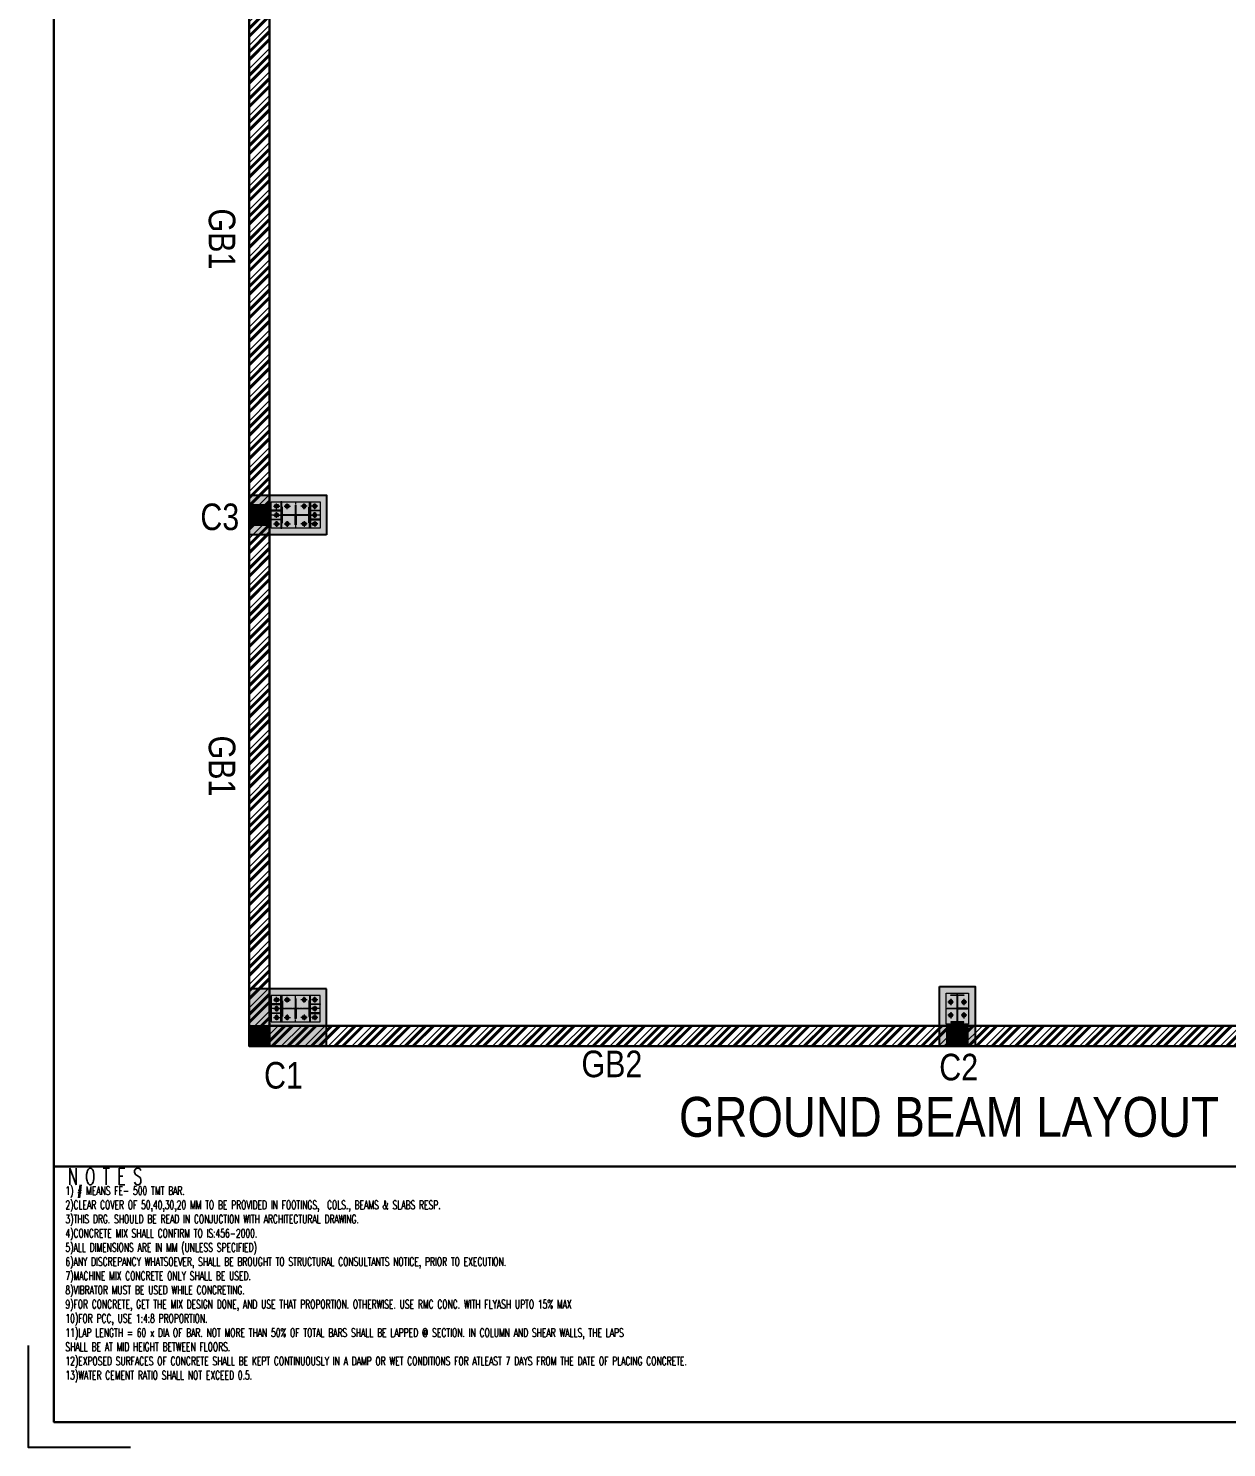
# Model space of a CAD drawing. Header units: inches. Extents: x 683042 to 921062, y -316188 to -5771.
# Drawn here: x 868943 to 882480, y -89134 to -73105 of the extents above; entities that cross this region are included whole.
import ezdxf

# ---------------------------------------------------------------- set-up
doc = ezdxf.new("R2010")
doc.units = ezdxf.units.IN
doc.header["$MEASUREMENT"] = 0
doc.linetypes.add('CENTER', pattern=[2, 1.25, -0.25, 0.25, -0.25])
for name, color, linetype in [('DETAIL-A', 41, 'Continuous'), ('R-column', 5, 'Continuous'), ('WALL', 30, 'Continuous')]:
    doc.layers.add(name, color=color, linetype=linetype)
for name, color, linetype, lineweight in [('R-beam', 4, 'Continuous', 30), ('R-beam no.', 7, 'Continuous', 30), ('R-text', 7, 'Continuous', 30)]:
    doc.layers.add(name, color=color, linetype=linetype, lineweight=lineweight)
doc.styles.add('1PT2', font='simplex.shx', dxfattribs={"width": 0.65, "height": 0.078125})
doc.styles.add('1PT25', font='simplex', dxfattribs={"width": 0.65, "height": 2.5})
doc.styles.add('ROMAND', font='swissc.ttf')

# ---------------------------------------------------------------- blocks, each defined once
blk = doc.blocks.new('COL')
at = {"layer": 'R-column'}
h = blk.add_hatch(color=256, dxfattribs=at)
h.dxf.hatch_style = 1
h.paths.add_polyline_path([(727141, -87345), (726266, -87345), (726266, -86895), (727141, -86895)])
h = blk.add_hatch(color=256, dxfattribs=at)
h.dxf.hatch_style = 1
h.paths.add_polyline_path([(727141, -92470), (726266, -92470), (726266, -93120), (727141, -93120)])
h = blk.add_hatch(color=256, dxfattribs=at)
h.dxf.hatch_style = 1
h.paths.add_polyline_path([(734066, -92445), (734466, -92445), (734466, -93120), (734066, -93120)])
for points in [[(727141, -87345), (726266, -87345), (726266, -86895), (727141, -86895)], [(727141, -92470), (726266, -92470), (726266, -93120), (727141, -93120)], [(734066, -92445), (734466, -92445), (734466, -93120), (734066, -93120)]]:
    blk.add_lwpolyline(points, close=True, dxfattribs=at)
blk = doc.blocks.new('A$C168B1277')
at = {"lineweight": 5}
h = blk.add_hatch(color=3, dxfattribs=at)
h.dxf.hatch_style = 1
h.paths.add_polyline_path([(50, 331), (200, 331), (200, 325), (50, 325)])
h = blk.add_hatch(color=3, dxfattribs=at)
h.dxf.hatch_style = 1
h.paths.add_polyline_path([(128, 25), (128, 325), (122, 325), (122, 25)])
h = blk.add_hatch(color=3, dxfattribs=at)
h.dxf.hatch_style = 1
h.paths.add_polyline_path([(50, 19), (200, 19), (200, 25), (50, 25)])
at = {"layer": 'DETAIL-A', "lineweight": 5}
h = blk.add_hatch(color=256, dxfattribs=at)
h.dxf.hatch_style = 1
h.paths.add_polyline_path([(122, 171), (10, 171), (10, 179), (122, 179)])
h = blk.add_hatch(color=256, dxfattribs=at)
h.dxf.hatch_style = 1
h.paths.add_polyline_path([(128, 171), (240, 171), (240, 179), (128, 179)])
at = {"linetype": 'CENTER', "lineweight": 5}
blk.add_line((125, 0), (125, 350), dxfattribs=at)
at = {"lineweight": 5}
for points in [[(10, 171), (122, 171), (122, 179), (10, 179)], [(240, 171), (128, 171), (128, 179), (240, 179)]]:
    blk.add_lwpolyline(points, close=True, dxfattribs=at)
at = {"layer": 'DETAIL-A', "linetype": 'CENTER', "lineweight": 5, "ltscale": 20}
for p, q in [((125, 350), (125, 0)), ((0, 175), (250, 175))]:
    blk.add_line(p, q, dxfattribs=at)
at = {"layer": 'DETAIL-A', "lineweight": 5}
for p, q in [((82, 250), (18, 250)), ((50, 215), (50, 285)), ((232, 250), (168, 250)), ((200, 215), (200, 285)), ((82, 100), (18, 100)), ((50, 65), (50, 135)), ((232, 100), (168, 100)), ((200, 65), (200, 135))]:
    blk.add_line(p, q, dxfattribs=at)
at = {"layer": 'DETAIL-A', "color": 1, "lineweight": 5}
blk.add_lwpolyline([(250, 0), (250, 350), (0, 350), (0, 0)], close=True, dxfattribs=at)
at = {"layer": 'DETAIL-A', "color": 3, "lineweight": 5}
for points in [[(50, 331), (200, 331), (200, 325), (50, 325)], [(128, 25), (128, 325), (122, 325), (122, 25)], [(50, 19), (200, 19), (200, 25), (50, 25)]]:
    blk.add_lwpolyline(points, close=True, dxfattribs=at)
at = {"layer": 'DETAIL-A', "lineweight": 5}
for points in [[(30, 262), (50, 273), (70, 261), (70, 238), (50, 227), (30, 239)], [(180, 262), (200, 273), (220, 261), (220, 238), (200, 227), (180, 239)], [(30, 112), (50, 123), (70, 111), (70, 88), (50, 77), (30, 89)], [(180, 112), (200, 123), (220, 111), (220, 88), (200, 77), (180, 89)]]:
    blk.add_lwpolyline(points, close=True, dxfattribs=at)
for centre, radius in [((50, 250), 20), ((50, 250), 12), ((200, 250), 20), ((200, 250), 12), ((50, 100), 20), ((50, 100), 12), ((200, 100), 20), ((200, 100), 12)]:
    blk.add_circle(centre, radius, dxfattribs=at)
blk = doc.blocks.new('A$C153212E7')
at = {"lineweight": 5}
h = blk.add_hatch(color=256, dxfattribs=at)
h.dxf.hatch_style = 1
h.paths.add_polyline_path([(109, 204), (0, 204), (0, 196), (109, 196)])
h = blk.add_hatch(color=256, dxfattribs=at)
h.dxf.hatch_style = 1
h.paths.add_polyline_path([(109, 300), (109, 0), (117, 0), (117, 300)])
h = blk.add_hatch(color=3, dxfattribs=at)
h.dxf.hatch_style = 1
h.paths.add_polyline_path([(117, 238), (117, 63), (125, 63), (125, 238)])
h.paths.add_polyline_path([(125, 147), (425, 147), (425, 153), (125, 153)])
h.paths.add_polyline_path([(433, 238), (433, 63), (425, 63), (425, 238)])
h = blk.add_hatch(color=256, dxfattribs=at)
h.dxf.hatch_style = 1
h.paths.add_polyline_path([(279, 153), (279, 262), (271, 262), (271, 153)])
h = blk.add_hatch(color=256, dxfattribs=at)
h.dxf.hatch_style = 1
h.paths.add_polyline_path([(441, 300), (441, 0), (433, 0), (433, 300)])
h = blk.add_hatch(color=256, dxfattribs=at)
h.dxf.hatch_style = 1
h.paths.add_polyline_path([(441, 204), (550, 204), (550, 196), (441, 196)])
h = blk.add_hatch(color=256, dxfattribs=at)
h.dxf.hatch_style = 1
h.paths.add_polyline_path([(109, 96), (0, 96), (0, 104), (109, 104)])
h = blk.add_hatch(color=256, dxfattribs=at)
h.dxf.hatch_style = 1
h.paths.add_polyline_path([(279, 147), (279, 38), (271, 38), (271, 147)])
h = blk.add_hatch(color=256, dxfattribs=at)
h.dxf.hatch_style = 1
h.paths.add_polyline_path([(441, 96), (550, 96), (550, 104), (441, 104)])
blk.add_line((75, 150), (475, 150), dxfattribs=at)
at = {"color": 1, "lineweight": 5}
blk.add_lwpolyline([(0, 300), (550, 300), (550, 0), (0, 0)], close=True, dxfattribs=at)
at = {"lineweight": 5}
for points in [[(109, 204), (0, 204), (0, 196), (109, 196)], [(109, 300), (109, 0), (117, 0), (117, 300)], [(279, 153), (279, 262), (271, 262), (271, 153)], [(441, 300), (441, 0), (433, 0), (433, 300)], [(441, 204), (550, 204), (550, 196), (441, 196)], [(109, 96), (0, 96), (0, 104), (109, 104)], [(279, 147), (279, 38), (271, 38), (271, 147)], [(441, 96), (550, 96), (550, 104), (441, 104)]]:
    blk.add_lwpolyline(points, close=True, dxfattribs=at)
blk.add_circle((275, 150), 3, dxfattribs=at)
at = {"layer": 'DETAIL-A', "lineweight": 5}
for p, q in [((25, 250), (95, 250)), ((60, 218), (60, 282)), ((60, 118), (60, 182)), ((145, 250), (215, 250)), ((180, 218), (180, 282)), ((405, 250), (335, 250)), ((370, 218), (370, 282)), ((525, 250), (455, 250)), ((490, 218), (490, 282)), ((490, 118), (490, 182)), ((25, 150), (95, 150)), ((25, 50), (95, 50)), ((60, 82), (60, 18)), ((145, 50), (215, 50)), ((180, 82), (180, 18)), ((405, 50), (335, 50)), ((370, 82), (370, 18)), ((525, 150), (455, 150)), ((525, 50), (455, 50)), ((490, 82), (490, 18))]:
    blk.add_line(p, q, dxfattribs=at)
at = {"layer": 'DETAIL-A', "linetype": 'CENTER', "lineweight": 5, "ltscale": 20}
for p, q in [((275, 300), (275, 0)), ((550, 150), (0, 150))]:
    blk.add_line(p, q, dxfattribs=at)
at = {"layer": 'DETAIL-A', "lineweight": 5}
for points in [[(72, 270), (83, 250), (71, 230), (48, 230), (37, 250), (49, 270)], [(72, 170), (83, 150), (71, 130), (48, 130), (37, 150), (49, 170)], [(192, 270), (203, 250), (191, 230), (168, 230), (157, 250), (169, 270)], [(358, 270), (347, 250), (359, 230), (382, 230), (393, 250), (381, 270)], [(478, 270), (467, 250), (479, 230), (502, 230), (513, 250), (501, 270)], [(478, 170), (467, 150), (479, 130), (502, 130), (513, 150), (501, 170)], [(72, 30), (83, 50), (71, 70), (48, 70), (37, 50), (49, 30)], [(192, 30), (203, 50), (191, 70), (168, 70), (157, 50), (169, 30)], [(358, 30), (347, 50), (359, 70), (382, 70), (393, 50), (381, 30)], [(478, 30), (467, 50), (479, 70), (502, 70), (513, 50), (501, 30)]]:
    blk.add_lwpolyline(points, close=True, dxfattribs=at)
at = {"layer": 'DETAIL-A', "color": 3, "lineweight": 5}
for points in [[(117, 238), (117, 63), (125, 63), (125, 238)], [(433, 238), (433, 63), (425, 63), (425, 238)], [(125, 147), (425, 147), (425, 153), (125, 153)]]:
    blk.add_lwpolyline(points, close=True, dxfattribs=at)
at = {"layer": 'DETAIL-A', "lineweight": 5}
for centre, radius in [((60, 250), 20), ((60, 150), 20), ((60, 250), 12), ((60, 150), 12), ((180, 250), 20), ((180, 250), 12), ((370, 250), 20), ((370, 250), 12), ((490, 250), 20), ((490, 150), 20), ((490, 250), 12), ((490, 150), 12), ((60, 50), 20), ((60, 50), 12), ((180, 50), 20), ((180, 50), 12), ((370, 50), 20), ((370, 50), 12), ((490, 50), 20), ((490, 50), 12)]:
    blk.add_circle(centre, radius, dxfattribs=at)

msp = doc.modelspace()

# ---------------------------------------------------------------- hatches: boundary and pattern name
at = {"lineweight": 5}
h = msp.add_hatch(dxfattribs=at)
h.set_pattern_fill('ANSI31', color=8, scale=500)
h.set_pattern_definition([(45, (147961.715, 27625.04), (-44.194174, 44.194174), [])])
h.paths.add_polyline_path([(871437.889, -60601.199), (887437.889, -60601.199), (887437.889, -84601.199), (871437.889, -84601.199)])
h.paths.add_polyline_path([(871667.889, -60831.199), (887207.889, -60831.199), (887207.889, -84371.199), (871667.889, -84371.199)], flags=16)
at = {"layer": 'R-beam'}
h = msp.add_hatch(dxfattribs=at)
h.set_pattern_fill('ANSI32', color=256, scale=500)
h.set_pattern_definition([(45, (68907.5, 5248.79), (-132.58252, 132.58252), []), (45, (68995.9, 5248.79), (-132.58252, 132.58252), [])])
h.paths.add_polyline_path([(887207.889, -84371.199), (871667.889, -84371.199), (871667.889, -60831.199), (887207.889, -60831.199)], flags=16)
h.paths.add_polyline_path([(887437.889, -84601.199), (871437.889, -84601.199), (871437.889, -60601.199), (887437.889, -60601.199)])
at = {"layer": 'R-column'}
h = msp.add_hatch(dxfattribs=at)
h.set_pattern_fill('ANSI31', color=1)
h.set_pattern_definition([(45, (53197.94682, 53465.72005), (-0.088388347648, 0.088388347648), [])])
h.paths.add_polyline_path([(871437.889, -78486.199), (871667.889, -78486.199), (871667.889, -78716.199), (871437.889, -78716.199)])
h = msp.add_hatch(dxfattribs=at)
h.set_pattern_fill('ANSI31', color=1)
h.set_pattern_definition([(45, (53197.94682, 47580.72005), (-0.088388347648, 0.088388347648), [])])
h.paths.add_polyline_path([(871437.889, -84371.199), (871667.889, -84371.199), (871667.889, -84601.199), (871437.889, -84601.199)])
h = msp.add_hatch(dxfattribs=at)
h.set_pattern_fill('ANSI31', color=1)
h.set_pattern_definition([(45, (61082.94682, 47580.72005), (-0.088388347648, 0.088388347648), [])])
h.paths.add_polyline_path([(879322.889, -84371.199), (879552.889, -84371.199), (879552.889, -84601.199), (879322.889, -84601.199)])

# ---------------------------------------------------------------- linework, layer by layer
at = {"color": 1, "lineweight": 30}
for points in [[(889738.526, -88845.481), (869231.84, -88845.481), (869231.84, -59846.127), (889738.526, -59846.127)], [(869231.84, -85959.764), (886852.809, -85959.764), (886852.809, -88845.481), (869231.84, -88845.481)]]:
    msp.add_lwpolyline(points, close=True, dxfattribs=at)
msp.add_lwpolyline([(870097.555, -89134.053), (868943.268, -89134.053), (868943.268, -87979.766)])
at = {"layer": 'R-beam'}
for points in [[(887437.889, -84601.199), (871437.889, -84601.199), (871437.889, -60601.199), (887437.889, -60601.199)], [(887207.889, -84371.199), (871667.889, -84371.199), (871667.889, -60831.199), (887207.889, -60831.199)]]:
    msp.add_lwpolyline(points, close=True, dxfattribs=at)
at = {"layer": 'R-column', "color": 1}
for points in [[(871437.889, -78486.199), (871667.889, -78486.199), (871667.889, -78716.199), (871437.889, -78716.199)], [(871437.889, -84371.199), (871667.889, -84371.199), (871667.889, -84601.199), (871437.889, -84601.199)], [(879322.889, -84371.199), (879552.889, -84371.199), (879552.889, -84601.199), (879322.889, -84601.199)]]:
    msp.add_lwpolyline(points, close=True, dxfattribs=at)
at = {"layer": 'WALL', "lineweight": 5}
for points in [[(871437.889, -60601.199), (887437.889, -60601.199), (887437.889, -84601.199), (871437.889, -84601.199)], [(871667.889, -60831.199), (887207.889, -60831.199), (887207.889, -84371.199), (871667.889, -84371.199)]]:
    msp.add_lwpolyline(points, close=True, dxfattribs=at)

# ---------------------------------------------------------------- block references
at = {"lineweight": 5}
msp.add_blockref('A$C153212E7', (871687.889, -78751.199), dxfattribs=at)
at = {"lineweight": 5, "xscale": -1, "rotation": 180}
for name, p in [('A$C153212E7', (871687.889, -84026.199)), ('A$C168B1277', (879312.889, -84001.199))]:
    msp.add_blockref(name, p, dxfattribs=at)
at = {"layer": 'R-column'}
msp.add_blockref('COL', (145172.035, 8519.215), dxfattribs=at)

# ---------------------------------------------------------------- texts
at = {"color": 3, "lineweight": 5, "insert": (879343.304, -85401.652), "char_height": 450, "width": 8731.09091, "attachment_point": 5, "style": 'ROMAND'}
msp.add_mtext('\\A1;{\\C256;GROUND BEAM LAYOUT}', dxfattribs=at)
at = {"layer": 'R-beam no.', "color": 7, "lineweight": 5, "char_height": 300, "width": 10163.48052, "attachment_point": 5, "rotation": 270, "style": 'ROMAND'}
for insert in [(871128.999, -75482.878), (871128.999, -81435.47)]:
    msp.add_mtext('\\A1;GB1', dxfattribs=dict(at, insert=insert))
at = {"layer": 'R-beam no.', "color": 7, "lineweight": 5, "insert": (875535.471, -84802.634), "char_height": 300, "width": 10163.48052, "attachment_point": 5, "style": 'ROMAND'}
msp.add_mtext('\\A1;GB2', dxfattribs=at)
at = {"layer": 'R-text', "style": '1PT25', "width": 0.65}
msp.add_text('N O T E S ', height=185.1172, dxfattribs=at).set_placement((869389.976, -86164.284))
at = {"layer": 'R-text', "lineweight": 5, "char_height": 300, "attachment_point": 5, "style": 'ROMAND'}
for s, insert, width in [('\\A1;C3', (871105.531, -78623.563), 286.62939), ('\\A1;C1', (871825.303, -84930.73), 286.62939), ('\\A1;C2', (879453.356, -84838.22), 335.03611)]:
    msp.add_mtext(s, dxfattribs=dict(at, insert=insert, width=width))
at = {"layer": 'R-text', "lineweight": 20, "insert": (869361.542, -86184.043), "char_height": 96.190558, "width": 6895.61745, "attachment_point": 1, "style": '1PT2'}
msp.add_mtext('\\pxql;{\\C0;1) # MEANS FE- 500 TMT BAR.\\P\\pq*;2)CLEAR COVER OF 50,40,30,20 MM TO BE PROVIDED IN FOOTINGS,  COLS., BEAMS & SLABS RESP.\\P\\pql;3)THIS DRG. SHOULD BE READ IN CONJUCTION WITH ARCHITECTURAL DRAWING.\\P4)CONCRETE MIX SHALL CONFIRM TO IS:456-2000.\\P5)ALL DIMENSIONS ARE IN MM (UNLESS SPECIFIED)\\P\\pt23;6)ANY DISCREPANCY WHATSOEVER, SHALL BE BROUGHT TO STRUCTURAL CONSULTANTS NOTICE, PRIOR TO EXECUTION.\\P7)MACHINE MIX CONCRETE ONLY SHALL BE USED.\\P8)VIBRATOR MUST BE USED WHILE CONCRETING.\\P9)FOR CONCRETE, GET THE MIX DESIGN DONE, AND USE THAT PROPORTION. OTHERWISE. USE RMC CONC. WITH FLYASH UPTO 15% MAX\\P10)FOR PCC, USE 1:4:8 PROPORTION.\\P11)LAP LENGTH = 60 x DIA OF BAR. NOT MORE THAN 50% OF TOTAL BARS SHALL BE LAPPED @ SECTION. IN COLUMN AND SHEAR WALLS, THE LAPS SHALL BE AT MID HEIGHT BETWEEN FLOORS.\\P12)EXPOSED SURFACES OF CONCRETE SHALL BE KEPT CONTINUOUSLY IN A DAMP OR WET CONDITIONS FOR ATLEAST 7 DAYS FROM THE DATE OF PLACING CONCRETE.\\P13)WATER CEMENT RATIO SHALL NOT EXCEED 0.5.}', dxfattribs=at)

doc.saveas('drawing.dxf')
